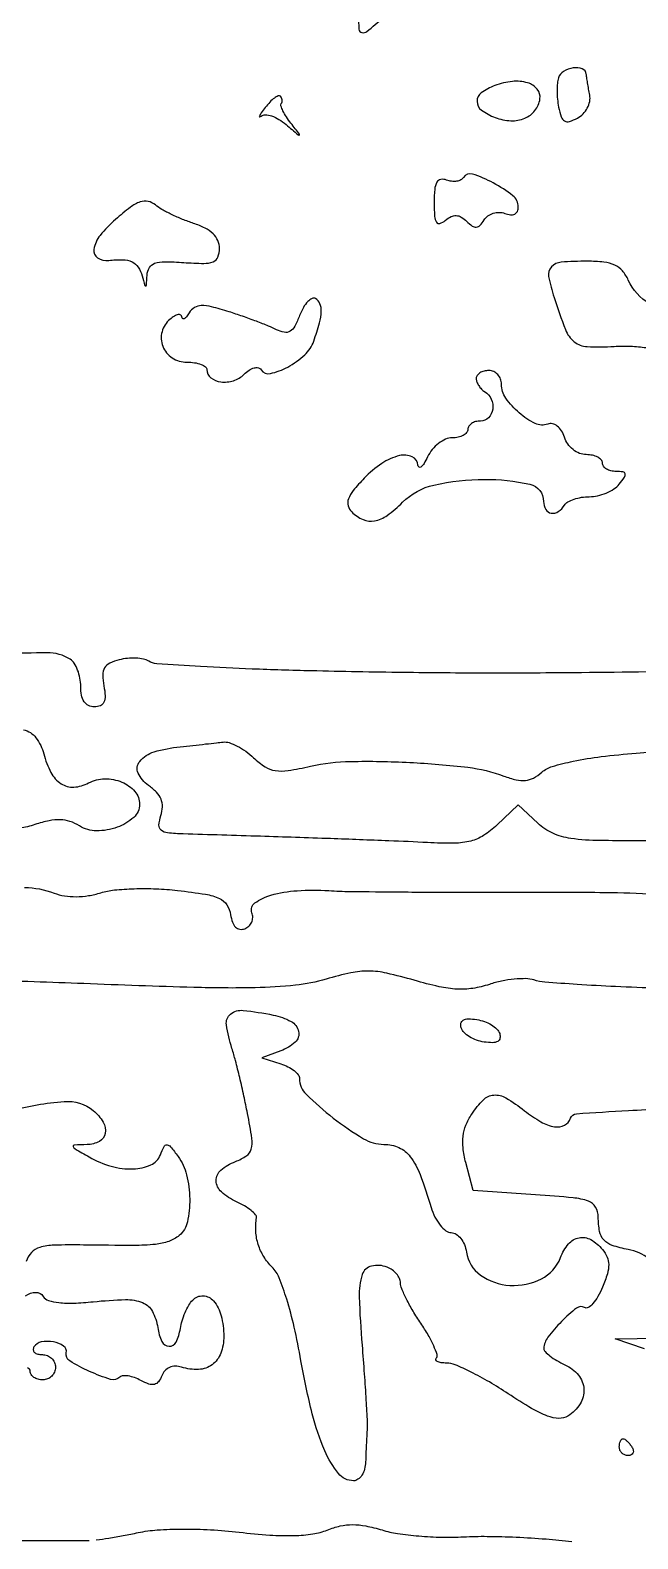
# Model space of a CAD drawing. Extents: x 0 to 5034, y 0 to 2560.
# Drawn here: x 2672 to 2744.2, y 2199.1 to 2378.5 of the extents above; entities that cross this region are included whole.
import ezdxf

# ---------------------------------------------------------------- set-up
doc = ezdxf.new("R2010")
doc.units = 0

msp = doc.modelspace()

# ---------------------------------------------------------------- linework, layer by layer
for points in [[(2714.047746, 2383.033937, -0.045303), (2713.43309, 2382.72539, -0.048764), (2712.787753, 2382.541749, -0.054297), (2712.207536, 2382.500309, -0.129819), (2711.797746, 2382.625, 0.331763), (2711.495539, 2382.598611, 0.119192), (2711.234338, 2382.221494, 0.062433), (2711.056481, 2381.506461, 0.029781), (2711, 2380.559017, 0.014241), (2711.056647, 2378.57052, 0.340012), (2711.399617, 2378.173476, 0.225425), (2712.00703, 2378.322503, 0.007604), (2713.94595, 2379.953122, 0.055921), (2715.353601, 2381.480521, 0.151101), (2715.830302, 2382.858908, 0.431088), (2715.289485, 2383.4045, 0.133672)], [(2734.762581, 2372.787742, 0.060635), (2734.636388, 2372.16722, 0.021933), (2734.604275, 2371.266811, 0.021374), (2734.655218, 2370.267801, 0.023802), (2734.791106, 2369.312424, 0.034457), (2735.090937, 2368.17513, 0.181307), (2735.492747, 2367.683673, 0.210056), (2736.078973, 2367.617375, 0.047515), (2737.025031, 2368.013396, 0.077676), (2737.688257, 2368.513866, 0.069155), (2738.198315, 2369.211623, 0.071897), (2738.483282, 2369.993287, 0.09905), (2738.489684, 2370.738715, -0.003251), (2738.355187, 2371.468035, -0.003199), (2738.229442, 2372.202935, -0.003145), (2738.127417, 2372.848367, -0.012206), (2738.076511, 2373.25, 0.287069), (2737.603463, 2373.858552, 0.122995), (2736.536222, 2373.972284, 0.101162), (2735.384929, 2373.564727, 0.178659)], [(2727.212705, 2371.882981, 0.069481), (2725.603794, 2371.018491, 0.241756), (2725.091102, 2369.995537, 0.236744), (2725.620334, 2368.965789, 0.06726), (2727.25, 2368.082235, 0.079767), (2729.099899, 2367.70089, 0.110058), (2730.764443, 2367.995426, 0.127745), (2731.976917, 2368.91425, 0.131367), (2732.57317, 2370.297577, 0.212937), (2732.248988, 2371.451498, 0.148515), (2731.103517, 2372.205968, 0.098827), (2729.291237, 2372.370513, 0.06204)], [(2699.925468, 2369.274166, 0.009202), (2699.450683, 2368.630377, 0.045794), (2699.225526, 2368.242115, 0.597223), (2699.277332, 2368.172932, 0.13971), (2699.451816, 2368.252182, -0.193556), (2699.939781, 2368.414741, -0.066608), (2700.683745, 2368.268707, -0.054251), (2701.54646, 2367.867559, -0.040084), (2702.401615, 2367.252182, 0.000721), (2703.840554, 2366.03415, 0.243667), (2703.977453, 2366.003107, 0.5377), (2704.005459, 2366.085121, 0.001024), (2702.982767, 2367.403695, -0.020485), (2702.438901, 2368.164268, -0.030531), (2702.033479, 2368.874385, -0.030802), (2701.788065, 2369.461156, -0.253848), (2701.833333, 2369.737028, 0.108811), (2701.927072, 2369.934565, 0.087516), (2701.939255, 2370.169955, 0.082886), (2701.869061, 2370.406676, 0.083125), (2701.725834, 2370.607499, 0.308285), (2701.463992, 2370.657129, 0.056733), (2701.015133, 2370.397676, 0.043696), (2700.478421, 2369.922376, 0.026212)], [(2723.476878, 2360.962588, -0.137204), (2723.159853, 2360.670479, -0.07961), (2722.66363, 2360.509923, -0.069261), (2722.069598, 2360.500573, -0.061037), (2721.467975, 2360.650663, 0.135718), (2720.781993, 2360.71715, 0.227382), (2720.320032, 2360.387123, 0.105039), (2720.066285, 2359.549036, 0.021175), (2720, 2357.984544, 0.014274), (2720.047395, 2356.324719, 0.125356), (2720.267429, 2355.629458, 0.351012), (2720.672856, 2355.486166, 0.089564), (2721.323794, 2355.853762, -0.058099), (2722.012768, 2356.301871, -0.127548), (2722.623698, 2356.430084, -0.127436), (2723.220303, 2356.245292, -0.057946), (2723.865434, 2355.734566, 0.042925), (2724.517839, 2355.185497, 0.175598), (2725.009296, 2355.051516, 0.18665), (2725.453574, 2355.26643, 0.049444), (2725.940716, 2355.904076, -0.097503), (2726.389245, 2356.387507, -0.081122), (2727.016551, 2356.703438, -0.079659), (2727.722825, 2356.807059, -0.088505), (2728.399075, 2356.677102, 0.062482), (2729.067371, 2356.512422, 0.14365), (2729.573239, 2356.5985, 0.176784), (2729.887003, 2356.924062, 0.104628), (2730, 2357.458143, 0.230257), (2729.354813, 2358.784879, 0.043166), (2727.028889, 2360.30632, 0.044055), (2724.568036, 2361.361101, 0.34647)], [(2682.140149, 2355.97828, 0.044655), (2680.308614, 2354.065845, 0.128023), (2679.564673, 2352.399421, 0.298065), (2680.005202, 2351.397228, 0.17684), (2681.325407, 2351.091962, -0.036013), (2682.98258, 2351.176274, -0.103312), (2684.099676, 2350.918182, -0.136337), (2684.838795, 2350.290622, -0.085264), (2685.310674, 2349.25, 0.002599), (2685.609821, 2348.129128, 0.375657), (2685.714595, 2348.059566, 0.355073), (2685.803632, 2348.154032, 0.002507), (2685.883999, 2349.326469, -0.115234), (2686.158057, 2350.235285, -0.180295), (2686.780034, 2350.750405, -0.087084), (2687.963449, 2350.942854, -0.01489), (2690.25, 2350.846078, 0.013584), (2692.630699, 2350.739086, 0.098535), (2693.752227, 2350.941652, 0.207885), (2694.30499, 2351.494038, 0.09423), (2694.5, 2352.519609, 0.105995), (2694.300312, 2353.450998, 0.095819), (2693.732493, 2354.257473, 0.074987), (2692.770703, 2354.93917, 0.038583), (2691.401969, 2355.501432, -0.018374), (2690.111289, 2355.971676, -0.015948), (2688.795099, 2356.556338, -0.016235), (2687.637172, 2357.162684, -0.044497), (2686.877944, 2357.686334, 0.120409), (2685.998082, 2358.114682, 0.140771), (2685.074105, 2358.053325, 0.076176), (2683.907134, 2357.418725, 0.016907)], [(2704.015525, 2344.540835, -0.031229), (2703.438982, 2343.269509, -0.134074), (2702.874555, 2342.669387, -0.185594), (2702.19364, 2342.543743, -0.071351), (2701.267398, 2342.857905, 0.020814), (2700.331467, 2343.2847, 0.006343), (2698.881362, 2343.853049, 0.006338), (2697.239173, 2344.449098, 0.006881), (2695.626599, 2344.986595, 0.014203), (2693.545009, 2345.584194, 0.069621), (2692.331902, 2345.720816, 0.131468), (2691.522843, 2345.480875, 0.114571), (2690.891912, 2344.85935, -0.027365), (2690.55842, 2344.391698, -0.097706), (2690.27913, 2344.15559, -0.323115), (2690.103471, 2344.176421, -0.205355), (2690.015313, 2344.372445, 0.258311), (2689.885315, 2344.597856, 0.187777), (2689.594198, 2344.64809, 0.087226), (2689.140962, 2344.470014, 0.036101), (2688.603235, 2344.085677, 0.1555), (2687.658629, 2342.610478, 0.160861), (2687.758885, 2340.883104, 0.155653), (2688.878272, 2339.515134, 0.145049), (2690.616631, 2339, -0.035652), (2691.529456, 2338.934829, -0.054039), (2692.299885, 2338.737678, -0.07066), (2692.828219, 2338.449337, -0.236817), (2693, 2338.106989, 0.229226), (2693.462258, 2337.151669, 0.13679), (2694.650619, 2336.652639, 0.108749), (2696.157898, 2336.790135, 0.120017), (2697.407303, 2337.55016, -0.04919), (2698.00965, 2338.044366, -0.080998), (2698.607889, 2338.316672, -0.116965), (2699.10572, 2338.332926, -0.207135), (2699.436915, 2338.102073, 0.321049), (2700.53591, 2337.64271, 0.06819), (2702.591609, 2338.420154, 0.061234), (2704.623833, 2339.87113, 0.124989), (2705.690417, 2341.5, 0.014482), (2706.365128, 2343.665093, 0.057542), (2706.584074, 2345.037744, 0.10794), (2706.426784, 2345.944091, 0.158904), (2705.909061, 2346.556204, 0.259368), (2705.486069, 2346.575685, 0.088991), (2704.976302, 2346.196899, 0.061217), (2704.457533, 2345.488313, 0.036605)], [(2725, 2337.059017, 0.089642), (2725.073302, 2336.653442, 0.053229), (2725.29375, 2336.2129, 0.051032), (2725.617485, 2335.806203, 0.06081), (2726, 2335.5, -0.14977), (2726.789249, 2334.599932, -0.142059), (2726.959892, 2333.39193, -0.163204), (2726.45935, 2332.395348, -0.197974), (2725.5, 2332, 0.064853), (2724.926543, 2331.925306, 0.082425), (2724.440625, 2331.70625, 0.098894), (2724.115568, 2331.381354, 0.148195), (2724, 2331, -0.178767), (2723.859042, 2330.618349, -0.092012), (2723.457389, 2330.29375, -0.07205), (2722.859564, 2330.073942, -0.052169), (2722.152814, 2330, 0.104081), (2721.365946, 2329.83441, 0.059986), (2720.529481, 2329.339063, 0.056107), (2719.772918, 2328.610445, 0.060761), (2719.220495, 2327.75, -0.021865), (2718.796903, 2326.961732, -0.080032), (2718.434238, 2326.528125, -0.337536), (2718.20272, 2326.513409, -0.236551), (2718.06768, 2326.75, 0.282632), (2717.376348, 2327.749782, 0.164882), (2715.874805, 2327.882398, 0.088834), (2713.77653, 2326.955574, 0.053469), (2711.6894, 2325.197691, 0.019247), (2710.392225, 2323.734989, 0.082956), (2709.815026, 2322.730322, 0.155842), (2709.77771, 2321.932563, 0.131486), (2710.202309, 2321.197691, 0.093256), (2711.547734, 2320.278374, 0.150975), (2712.913527, 2320.122323, 0.111769), (2714.424745, 2320.776517, 0.038581), (2716.243003, 2322.333912, -0.142362), (2719.977789, 2324.386739, -0.053516), (2725.966464, 2325.065266, -0.057294), (2731.367758, 2324.476518, -0.350298), (2733, 2322.432612, 0.132318), (2733.251521, 2321.498809, 0.221844), (2733.905949, 2321.043397, 0.193248), (2734.753943, 2321.224531, 0.10665), (2735.5, 2322, -0.126268), (2735.899452, 2322.38426, -0.046682), (2736.617557, 2322.70625, -0.04255), (2737.503768, 2322.926099, -0.039551), (2738.436572, 2323, 0.056318), (2739.415657, 2323.110631, 0.043376), (2740.439726, 2323.440625, 0.044511), (2741.354318, 2323.925399, 0.075572), (2742, 2324.5, 0.020633), (2742.618371, 2325.310961, 0.217533), (2742.691858, 2325.71069, 0.304492), (2742.434686, 2325.942264, 0.035496), (2741.622445, 2326, -0.059737), (2741.00198, 2326.074395, -0.078585), (2740.476593, 2326.29375, -0.096868), (2740.124743, 2326.618582, -0.159372), (2740, 2327, 0.185742), (2739.853109, 2327.381774, 0.089917), (2739.432295, 2327.70625, 0.069758), (2738.806935, 2327.926202, 0.04977), (2738.067388, 2328, -0.096211), (2737.273489, 2328.154191, -0.072901), (2736.505834, 2328.603156, -0.070278), (2735.874218, 2329.273421, -0.077169), (2735.477046, 2330.072321, 0.060936), (2735.1237, 2330.844704, 0.08861), (2734.626597, 2331.402942, 0.110824), (2734.057406, 2331.674921, 0.148941), (2733.490647, 2331.634785, -0.208241), (2732.010525, 2331.700259, -0.064227), (2730.104761, 2332.957311, -0.062939), (2728.51749, 2334.717779, -0.15318), (2728, 2336.367295, 0.09071), (2727.885979, 2336.990614, 0.095592), (2727.559375, 2337.520393, 0.099638), (2727.072281, 2337.87488, 0.108041), (2726.5, 2338, 0.06085), (2725.926402, 2337.929934, 0.079459), (2725.440625, 2337.723586, 0.097386), (2725.1154, 2337.417907, 0.156819)], [(2700.875, 2261.375, -0.073298), (2702.9982, 2260.615025, -0.222235), (2703.895731, 2259.417993, -0.26751), (2703.477211, 2258.141271, -0.094513), (2701.766423, 2257.109298), (2699.532847, 2256.283044), (2701.766423, 2255.574134, -0.039945), (2702.6212, 2255.225589, -0.049894), (2703.343887, 2254.765693, -0.058317), (2703.842183, 2254.269838, -0.169432), (2704, 2253.817483, 0.201956), (2704.783912, 2251.955845, 0.027872), (2708.016904, 2249.131928, 0.030333), (2711.598755, 2246.673108, 0.136065), (2714.026437, 2246, -0.106941), (2715.814782, 2245.61308, -0.126184), (2717.160676, 2244.530956, -0.071321), (2718.319382, 2242.410807, -0.015995), (2719.640519, 2238.5, 0.042288), (2720.096794, 2237.352033, 0.052184), (2720.715094, 2236.38125, 0.061193), (2721.393043, 2235.714364, 0.165214), (2722.024082, 2235.5, -0.144809), (2722.612543, 2235.325921, -0.083219), (2723.162492, 2234.822465, -0.070973), (2723.59194, 2234.075439, -0.059876), (2723.826955, 2233.193498, 0.206748), (2725.499461, 2230.456773, 0.139657), (2729.000566, 2229.230261, 0.133121), (2732.748138, 2230.010412, 0.186505), (2735.010619, 2232.527929, -0.082854), (2735.962235, 2234.157113, -0.172737), (2737.210478, 2234.896412, -0.179517), (2738.609224, 2234.666906, -0.090292), (2739.99925, 2233.500904, -0.06991), (2740.553218, 2232.603676, -0.103395), (2740.743105, 2231.701644, -0.075413), (2740.577423, 2230.598803, -0.023265), (2740.005639, 2229.013613, -0.031165), (2739.465291, 2227.909168, -0.052056), (2738.863612, 2227.068751, -0.072604), (2738.2951, 2226.589423, -0.284609), (2737.856007, 2226.588993, 0.315449), (2736.925282, 2226.535356, 0.030156), (2735.134051, 2224.935585, 0.033589), (2733.515017, 2223.068457, 0.152184), (2733.033269, 2221.728561, 0.207807), (2733.175304, 2221.358727, 0.034756), (2733.757597, 2220.843001, 0.033064), (2734.573243, 2220.297755, 0.023912), (2735.545783, 2219.797186, -0.115362), (2737.138657, 2218.567991, -0.157833), (2737.790664, 2216.8908, -0.15628), (2737.338473, 2215.13718, -0.112648), (2735.897875, 2213.700519, -0.151775), (2734.827926, 2213.417689, -0.078657), (2733.459876, 2213.694738, -0.045082), (2731.583112, 2214.594165, -0.012246), (2728.794369, 2216.348392, 0.013922), (2726.555157, 2217.746493, 0.016821), (2724.376404, 2218.92734, 0.015567), (2722.497732, 2219.793255, 0.100528), (2721.479828, 2220, -0.030428), (2720.822431, 2220.040043, -0.079987), (2720.37005, 2220.170767, -0.202372), (2720.197604, 2220.363266, -0.286621), (2720.248001, 2220.581335, 0.28215), (2720.347669, 2220.996889, 0.025583), (2719.94926, 2222.037127, 0.027214), (2719.297893, 2223.315208, 0.017623), (2718.414668, 2224.720882, -0.014981), (2717.490202, 2226.17508, -0.017802), (2716.709309, 2227.602074, -0.016803), (2716.139894, 2228.838715, -0.099807), (2716, 2229.532558, 0.110972), (2715.882087, 2230.057287, 0.066174), (2715.532866, 2230.597073, 0.061188), (2715.017788, 2231.06945, 0.063472), (2714.409758, 2231.396256, 0.147993), (2712.550651, 2231.531379, 0.265784), (2711.455611, 2230.529792, 0.086976), (2711.088129, 2227.861646, 0.011314), (2711.429727, 2222.105488, -0.002454), (2711.692442, 2218.700162, -0.003217), (2711.89711, 2215.587237, -0.002363), (2712.039433, 2212.977998, -0.030297), (2712.02886, 2212, 0.004421), (2711.983013, 2211.267919, 0.001844), (2711.933547, 2210.279688, 0.001824), (2711.888347, 2209.221245, 0.002361), (2711.855012, 2208.25, -0.058796), (2711.727566, 2207.389526, -0.076172), (2711.405208, 2206.660937, -0.093313), (2710.945555, 2206.172149, -0.158821), (2710.417266, 2206, -0.228226), (2708.633423, 2206.858979, -0.065275), (2707.003494, 2209.560308, -0.042688), (2705.511491, 2213.956143, -0.016399), (2704.171472, 2220.27121, 0.011447), (2703.363556, 2224.273444, 0.01906), (2702.478849, 2227.596494, 0.020521), (2701.580918, 2230.140171, 0.101995), (2700.75, 2231.398317, -0.058094), (2699.752386, 2232.655192, -0.061994), (2699.096505, 2234.08148, -0.061489), (2698.806711, 2235.635498, -0.055628), (2698.887783, 2237.268612, 0.227446), (2698.779021, 2237.637738, 0.040244), (2698.239602, 2238.146878, 0.036571), (2697.457017, 2238.685698, 0.02559), (2696.506204, 2239.179127, -0.074227), (2694.716893, 2240.340486, -0.207913), (2694.097973, 2241.665734, -0.2265), (2694.663768, 2242.937659, -0.086073), (2696.377583, 2243.953457, 0.055481), (2697.714709, 2244.6397, 0.186876), (2698.272879, 2245.427717, 0.099646), (2698.33426, 2246.701151, 0.01028), (2697.819981, 2249.678706, 0.005965), (2697.39523, 2251.736824, 0.004832), (2696.891945, 2253.934604, 0.004885), (2696.388362, 2255.952623, 0.012589), (2695.973949, 2257.396542, -0.038078), (2695.317757, 2260.217471, -0.266386), (2695.80732, 2261.486267, -0.200133), (2697.297885, 2261.925915, -0.022296)], [(2727.783054, 2259.165853, -0.126282), (2727.820709, 2258.605834, -0.226151), (2727.555142, 2258.240772, -0.127063), (2726.944098, 2258.088458, -0.034225), (2725.93971, 2258.165853, -0.050032), (2725.033801, 2258.392648, -0.051152), (2724.198138, 2258.79375, -0.056322), (2723.550588, 2259.298651, -0.119985), (2723.216946, 2259.834147, -0.126282), (2723.179291, 2260.394166, -0.226151), (2723.444858, 2260.759228, -0.127063), (2724.055902, 2260.911542, -0.034225), (2725.06029, 2260.834147, -0.050032), (2725.966199, 2260.607352, -0.051152), (2726.801862, 2260.20625, -0.056322), (2727.449412, 2259.701349, -0.119985)], [(2743.5, 2210, -0.082592), (2743.656512, 2209.6179, -0.161196), (2743.6254, 2209.29375, -0.182303), (2743.413961, 2209.078288, -0.108972), (2743.059017, 2209, -0.093332), (2742.654762, 2209.076123, -0.09642), (2742.311086, 2209.29375, -0.099167), (2742.081062, 2209.618444, -0.105053), (2742, 2210, -0.042167), (2742.032345, 2210.382849, -0.061769), (2742.129539, 2210.70625, -0.081139), (2742.272352, 2210.92554, -0.210953), (2742.440983, 2211, -0.151918), (2742.65171, 2210.934461, -0.038439), (2742.933975, 2210.70625, -0.035638), (2743.231006, 2210.382774, -0.029505)]]:
    msp.add_lwpolyline(points, format="xyb", close=True)
for points in [[(2628.38964, 2294.871875, 0.000005), (2632.739966, 2294.816115, 0.000007), (2637.921691, 2294.749827, 0.000005), (2643.5, 2294.678602, -0.005186)], [(2627, 2304.589491, -0.000011), (2619.167478, 2304.802196, -0.000013)], [(2745.587333, 2345.942433, -0.152872), (2743.068772, 2348.75, 0.07019), (2742.363182, 2349.85582, 0.108103), (2741.46144, 2350.537543, 0.081518), (2740.168743, 2350.894319, 0.02666), (2738.188105, 2351, 0.019327), (2735.079551, 2350.8798, 0.190226), (2733.923683, 2350.316802, 0.236845), (2733.604646, 2349.192345, 0.030495), (2734.242087, 2346.692065, 0.014951), (2735.596031, 2342.87061, 0.129837), (2736.647499, 2341.42434, 0.161193), (2738.178579, 2340.840512, 0.026526), (2741.387249, 2340.867396, -0.024117), (2743.350026, 2340.893291, -0.029118), (2745.185041, 2340.721673, -0.031391)], [(2454.5, 2202.936088, -0.003608), (2486.154319, 2202.988077, -0.001563), (2528.278203, 2202.621644, -0.000137), (2574.045931, 2202.067886, -0.136132), (2576.000955, 2201.49941, 0.122473), (2577.672048, 2200.964404, 0.000788), (2593.296787, 2199.954691, 0.003489), (2607.815606, 2199.141113, 0.011193), (2617.5, 2198.883323, 0.000942), (2621.678588, 2198.873535, 0.000135), (2630.228125, 2198.871928, 0.000153), (2640.340842, 2198.875864, 0.000131), (2651, 2198.88608, -0.000008), (2661.264916, 2198.89845, -0.000012), (2670.15625, 2198.908816, -0.000004), (2677.859879, 2198.917556, -0.000342), (2679, 2198.918059, 0.032721)], [(2753, 2302.258858, -0.001041), (2737.50844, 2302.075549, -0.002634), (2726.242223, 2302.025059, -0.003188), (2716.319488, 2302.096131, -0.002384), (2705.385605, 2302.296308, -0.003652), (2698.357326, 2302.509878, -0.005518), (2692.242033, 2302.808034, -0.002345), (2687.033187, 2303.144168, -0.121706), (2686.078769, 2303.451318, 0.090378), (2685.459225, 2303.693978, 0.037009), (2684.55882, 2303.801688, 0.035083), (2683.549914, 2303.776397, 0.037694), (2682.578963, 2303.609174, 0.050973), (2681.443587, 2303.197607, 0.148041), (2680.835589, 2302.638461, 0.138758), (2680.617679, 2301.811092, 0.04269), (2680.752376, 2300.515031, -0.032909), (2680.901122, 2299.312701, -0.120956), (2680.762325, 2298.564593, -0.187111), (2680.33948, 2298.14907, -0.102032), (2679.616577, 2298, -0.119589), (2678.929417, 2298.166738, -0.128132), (2678.415566, 2298.627493, -0.098122), (2678.101923, 2299.391966, -0.048466), (2678, 2300.440983, 0.046561), (2677.907417, 2301.433046, 0.045885), (2677.632812, 2302.395929, 0.049734), (2677.229478, 2303.192099, 0.110687), (2676.75, 2303.668354, 0.144186), (2674.003677, 2304.443671, 0.006204), (2663.868279, 2304.203858, 0.004458)], [(2671.194061, 2295.299493, -0.173796), (2672.678868, 2294.346652, -0.102911), (2673.606745, 2292.430717, 0.059356), (2674.451875, 2290.215568, 0.128515), (2675.670227, 2288.877704, 0.160151), (2677.194022, 2288.474161, 0.108593), (2678.936078, 2288.96579, -0.119257), (2680.847466, 2289.462008, -0.103065), (2682.888101, 2289.072107, -0.115578), (2684.432544, 2287.959384, -0.181022), (2685, 2286.443377, -0.212537), (2684.300713, 2284.872595, -0.096842), (2682.33246, 2283.692683, -0.088303), (2679.886606, 2283.270819, -0.139112), (2677.853538, 2283.859394, 0.058565), (2676.717909, 2284.395762, 0.073624), (2675.573903, 2284.600713, 0.060666), (2674.25463, 2284.480467, 0.02668), (2672.55994, 2284.019782, -0.039701), (2670.777258, 2283.584636, -0.038943)], [(2747.488161, 2282.105423, -0.003796), (2739.726439, 2282.113385, -0.031878), (2736.233267, 2282.366567, -0.072998), (2734.087633, 2282.987796, -0.081838), (2732.303366, 2284.184728), (2730, 2286.348628), (2727.461253, 2283.963599, -0.045524), (2725.870702, 2282.720982, -0.081235), (2724.351997, 2282.060717, -0.059654), (2722.397508, 2281.807529, -0.015366), (2719.211253, 2281.874676, 0.003132), (2714.61255, 2282.084228, 0.000964), (2707.675819, 2282.343395, 0.000895), (2699.365982, 2282.622924, 0.000664), (2690.182612, 2282.903173, -0.017816), (2688.32429, 2283.023776, -0.148178), (2687.553883, 2283.344653, -0.247376), (2687.300084, 2283.950142, -0.054863), (2687.528212, 2285.088889, 0.069496), (2687.706486, 2286.136464, 0.10561), (2687.541167, 2287.041649, 0.094892), (2687.00013, 2287.8669, 0.047602), (2686.047927, 2288.678984, -0.13289), (2684.828281, 2290.140141, -0.287352), (2685.008185, 2291.534585, -0.150808), (2686.717894, 2292.663314, -0.044779), (2689.826112, 2293.276069, 0.000399), (2691.337945, 2293.43684, 0.000404), (2692.842488, 2293.59928, 0.000393), (2694.151311, 2293.742701, 0.00166), (2694.935549, 2293.831897, -0.111591), (2695.636089, 2293.757578, -0.03763), (2696.586337, 2293.352253, -0.035232), (2697.60372, 2292.730112, -0.033741), (2698.539378, 2291.963007, 0.045472), (2699.906333, 2290.894843, 0.106494), (2701.113844, 2290.440005, 0.07651), (2702.643284, 2290.447152, 0.015768), (2705.298782, 2290.954906, -0.050787), (2710.072138, 2291.525516, -0.017081), (2717.093797, 2291.408464, -0.016596), (2724.017521, 2290.825392, -0.061179), (2728.275521, 2289.786053, 0.032089), (2729.738389, 2289.337605, 0.083554), (2730.833416, 2289.264589, 0.098154), (2731.784795, 2289.554532, 0.056321), (2732.775521, 2290.238189, -0.107668), (2734.035997, 2290.930122, -0.021686), (2736.532638, 2291.552106, -0.019363), (2739.853927, 2292.095154, -0.01029), (2744, 2292.522759, -0.002865), (2751.433913, 2293.092293, -0.017608)], [(2671.338228, 2276.545576, -0.086798), (2674.835701, 2275.872367, 0.052572), (2676.068503, 2275.546693, 0.040123), (2677.461312, 2275.444806, 0.038087), (2678.931087, 2275.567546, 0.035997), (2680.394042, 2275.912273, -0.050657), (2681.994555, 2276.240302, -0.017548), (2684.350125, 2276.395602, -0.017227), (2686.975013, 2276.385867, -0.019181), (2689.5, 2276.192287, -0.010927), (2692.837845, 2275.733054, -0.067698), (2694.490066, 2275.233223, -0.140793), (2695.367169, 2274.481302, -0.110698), (2695.812305, 2273.305294, 0.050238), (2696.032272, 2272.413165, 0.112752), (2696.404582, 2271.828057, 0.157144), (2696.904841, 2271.575318, 0.131368), (2697.499163, 2271.638052, 0.099099), (2697.98345, 2271.944355, 0.097959), (2698.314906, 2272.414589, 0.09793), (2698.442424, 2272.975726, 0.098978), (2698.345937, 2273.540887, -0.342236), (2698.696406, 2274.702285, -0.085078), (2700.60872, 2275.622479, -0.054008), (2703.704555, 2276.156552, -0.03092), (2707.5, 2276.160726, 0.012074), (2710.019932, 2276.06852, 0.001223), (2716.013871, 2276.008687, 0.001531), (2723.157721, 2275.976726, 0.001219), (2730.866369, 2275.984638, -0.003317), (2740.274087, 2275.954829, -0.011991), (2746.260429, 2275.752523, -0.013629)], [(2746.627828, 2264.560231, -0.003912), (2741.559335, 2264.750565, -0.005288), (2736.980633, 2265.006942, -0.003645), (2733.152365, 2265.289983, -0.056621), (2731.862129, 2265.543759, 0.074188), (2730.900516, 2265.69818, 0.027366), (2729.524791, 2265.638162, 0.026405), (2728.006616, 2265.40698, 0.028723), (2726.564233, 2265.021199, -0.040589), (2724.590374, 2264.543093, -0.052676), (2722.732469, 2264.447783, -0.041712), (2720.585909, 2264.744537, -0.015541), (2717.634755, 2265.503849, 0.015161), (2714.370603, 2266.346336, 0.052368), (2712.204487, 2266.602316, 0.056161), (2710.111904, 2266.394014, 0.019315), (2707.159181, 2265.639912, -0.045866), (2703.510248, 2264.911607, -0.021696), (2698.715959, 2264.614209, -0.012062), (2691.427374, 2264.654707, -0.002377), (2678.354358, 2265.105029, 0.003069), (2666.570993, 2265.494604, 0.008871)], [(2669.652502, 2250.032267, -0.041316), (2676.033578, 2251.0952, -0.196263), (2679.493366, 2250.005506, -0.082791), (2680.675002, 2248.638706, -0.184447), (2680.921181, 2247.307543, -0.228198), (2680.218574, 2246.345186, -0.119489), (2678.75, 2245.964565, 0.006478), (2677.256407, 2245.921681, 0.452043), (2677.116212, 2245.748327, 0.221043), (2677.295875, 2245.488044, 0.003058), (2679, 2244.5, 0.060865), (2681.624079, 2243.397561, 0.076569), (2684.237107, 2243.073697, 0.097838), (2686.322934, 2243.550176, 0.197856), (2687.464431, 2244.75, -0.024497), (2687.911025, 2245.753256, -0.307548), (2688.255758, 2245.944401, -0.202378), (2688.672017, 2245.722466, -0.01179), (2689.57142, 2244.55887, -0.099177), (2690.586187, 2242.385028, -0.056291), (2690.954128, 2239.493612, -0.05768), (2690.677474, 2236.767125, -0.166955), (2689.703914, 2235.169233, -0.087637), (2688.467751, 2234.464901, -0.060881), (2686.896127, 2234.111047, -0.025516), (2684.274227, 2233.982925, -0.002896), (2678.335684, 2234.030354, 0.009671), (2674.844764, 2234.010934, 0.064037), (2673.125002, 2233.746085, 0.137099), (2672.145673, 2233.141332, 0.109881), (2671.520796, 2232.065523, -0.040704)], [(2745.546167, 2232.407864, 0.109634), (2743.043343, 2233.491653, -0.033213), (2741.167343, 2233.983995, -0.126577), (2740.15993, 2234.636659, -0.141504), (2739.654098, 2235.650037, -0.045488), (2739.5, 2237.340358, 0.131837), (2739.180546, 2238.530854, 0.177631), (2738.330762, 2239.239209, 0.062745), (2736.500692, 2239.644525, 0.006384), (2732.059099, 2240), (2724.618199, 2240.5), (2723.756017, 2243.844513, -0.032546), (2723.429294, 2245.569137, -0.0615), (2723.430267, 2246.982439, -0.06722), (2723.769191, 2248.268012, -0.047042), (2724.46997, 2249.594513, -0.049633), (2725.847397, 2251.300558, -0.183952), (2727.083446, 2251.865268, -0.152631), (2728.533338, 2251.513204, -0.031356), (2730.727129, 2250, 0.035892), (2732.691841, 2248.670919, 0.090109), (2734.314457, 2248.090949, 0.159165), (2735.485126, 2248.270438, 0.197828), (2736.19901, 2249.097031, -0.304094), (2736.902596, 2249.641543, -0.003533), (2743.072539, 2250.019274, -0.007491), (2751.362586, 2250.343548, -0.002482)], [(2671.43963, 2227.994859, -0.145818), (2672.656684, 2228.400827, -0.26859), (2673.547731, 2227.92277, 0.179877), (2674.169712, 2227.438776, 0.049561), (2675.403401, 2227.180613, 0.036519), (2677.154943, 2227.120621, 0.01602), (2679.472139, 2227.284969, -0.018553), (2683.326326, 2227.538724, -0.102752), (2685.360412, 2227.176682, -0.177868), (2686.512176, 2226.139743, -0.083624), (2687.149185, 2224.210389, 0.070472), (2687.648576, 2222.553537, 0.280757), (2688.49344, 2221.987956, 0.298748), (2689.335483, 2222.490553, 0.074691), (2689.837333, 2224.096086, -0.036261), (2690.049621, 2225.01794, -0.027699), (2690.408751, 2225.989063, -0.028344), (2690.849627, 2226.865065, -0.057166), (2691.308883, 2227.485576, -0.22001), (2692.546231, 2227.988873, -0.206738), (2693.775968, 2227.387947, -0.115257), (2694.693659, 2225.621036, -0.062463), (2695, 2223.178417, -0.087521), (2694.643552, 2221.157668, -0.148678), (2693.620869, 2219.796611, -0.148576), (2692.013039, 2219.23469, -0.087361), (2689.977547, 2219.507126, 0.078457), (2689.227599, 2219.621036, 0.101522), (2688.548271, 2219.477516, 0.106167), (2688.002096, 2219.085864, 0.092953), (2687.633261, 2218.486677, -0.0698), (2687.241547, 2217.779399, -0.177389), (2686.756219, 2217.465219, -0.140865), (2686.101141, 2217.50227, -0.038771), (2685.146319, 2217.921692, 0.035633), (2684.381339, 2218.26346, 0.046495), (2683.640122, 2218.457471, 0.054312), (2683.024161, 2218.491114, 0.184927), (2682.663548, 2218.330214, -0.277615), (2681.553314, 2218.054037, -0.032042), (2679.047813, 2219.002397, -0.031869), (2676.700656, 2220.253205, -0.316632), (2676.285534, 2221.223765, 0.3067), (2675.963689, 2222.015589, 0.103492), (2674.748335, 2222.505673, 0.089849), (2673.311022, 2222.502557, 0.212055), (2672.444954, 2221.910933, 0.158234), (2672.360563, 2221.565646, 0.191241), (2672.505305, 2221.267587, 0.126796), (2672.88443, 2221.066068, 0.059147), (2673.440983, 2221, -0.095165), (2674.036055, 2220.885705, -0.09695), (2674.542039, 2220.559375, -0.098802), (2674.880765, 2220.072373, -0.103052), (2675, 2219.5, -0.099038), (2674.885486, 2218.927543, -0.097945), (2674.559375, 2218.440625, -0.097945), (2674.072457, 2218.114514, -0.099038), (2673.5, 2218, -0.064853), (2672.926543, 2218.074694, -0.082425), (2672.440625, 2218.29375, -0.098894), (2672.115568, 2218.618646, -0.148195), (2672, 2219, 0.358912), (2671.659026, 2219.413821, 0.01702)], [(2745, 2221.682533), (2741.5, 2222.887116), (2746.75, 2222.943558, 0.011589)], [(2679.841193, 2198.972963, 0.006529), (2681.331637, 2199.188554, 0.00688), (2683.062941, 2199.48658, 0.006364), (2684.831105, 2199.839404, -0.03546), (2687.094223, 2200.155543, -0.016062), (2690.086752, 2200.262668, -0.015092), (2693.43481, 2200.173853, -0.014316), (2696.831105, 2199.88333, 0.011416), (2700.469472, 2199.550835, 0.023341), (2703.334301, 2199.488868, 0.0298), (2705.588825, 2199.680126, 0.060627), (2707.302052, 2200.145654, -0.041982), (2708.837522, 2200.624859, -0.054624), (2710.30077, 2200.785665, -0.048913), (2711.88506, 2200.630817, -0.025848), (2713.802052, 2200.147727, 0.038053), (2715.638352, 2199.732309, 0.015636), (2718.176228, 2199.438795, 0.015364), (2720.931804, 2199.292212, 0.019042), (2723.5, 2199.332433, -0.016058), (2726.289693, 2199.39277, -0.008483), (2729.751165, 2199.297715, -0.008432), (2733.293629, 2199.080343, -0.012889), (2736.355031, 2198.761032, 0.013003)]]:
    msp.add_lwpolyline(points, format="xyb")

doc.saveas('drawing.dxf')
